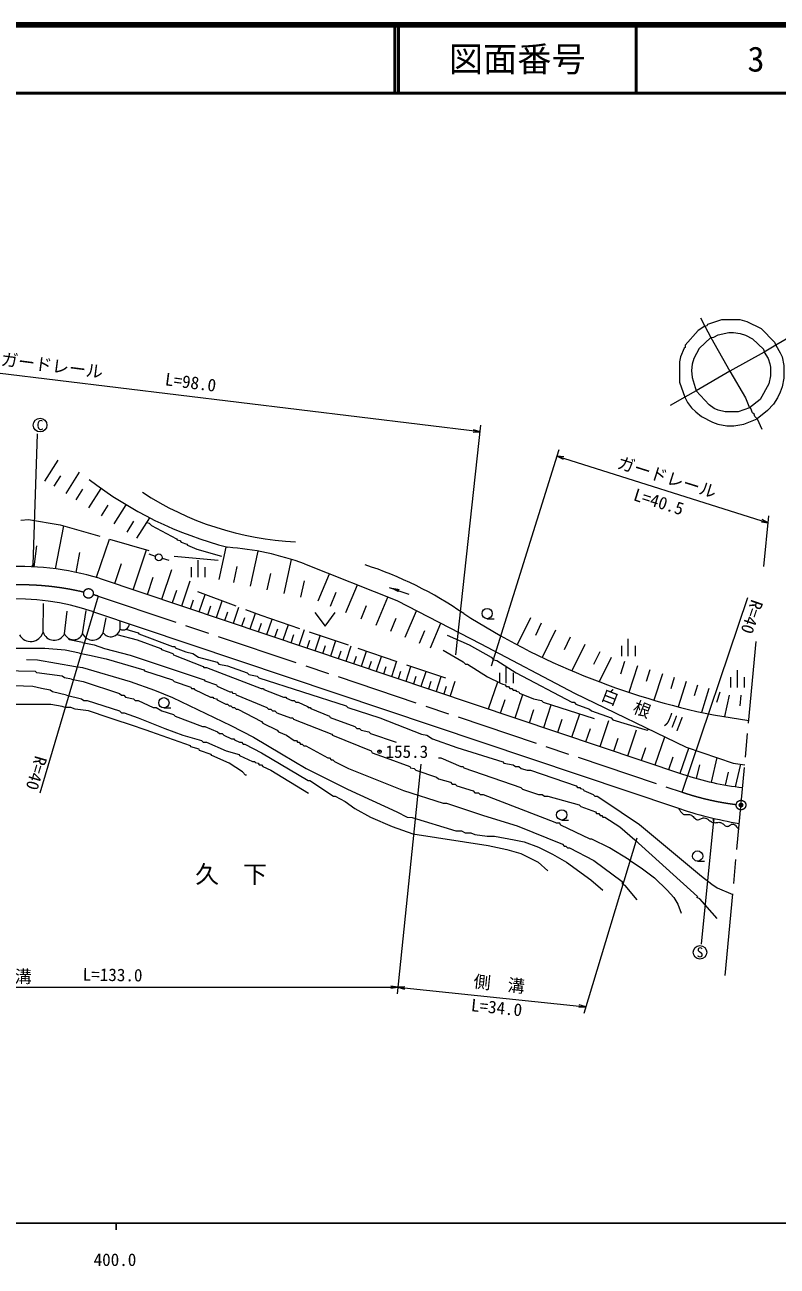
# Model space of a CAD drawing. Units: millimetres, scale not verified. Extents: x 40000 to 680000, y 20000 to 380000.
# Drawn here: x 454674 to 564592, y 198715 to 380000 of the extents above; entities that cross this region are included whole.
import ezdxf
from ezdxf.enums import TextEntityAlignment as Align

# ---------------------------------------------------------------- set-up
doc = ezdxf.new("R2010")
doc.units = ezdxf.units.MM
doc.header["$LTSCALE"] = 1000
doc.header["$PDMODE"] = 32
doc.header["$PDSIZE"] = 500
doc.linetypes.add('CHAIN', pattern=[18.5, 12, -1.5, 3.5, -1.5])
doc.linetypes.add('DASHED', pattern=[7.5, 6, -1.5])
for name, color, linetype, lineweight in [('M-BGD', 7, 'Continuous', 13), ('M-BMK', 2, 'CHAIN', 13), ('M-STR-HTXT', 7, 'Continuous', 13), ('M-TTL', 2, 'Continuous', 140), ('M-TTL-BAND', 7, 'Continuous', 25), ('M-TTL-LINE', 7, 'Continuous', 50)]:
    doc.layers.add(name, color=color, linetype=linetype, lineweight=lineweight)
for name, color, linetype in [('M-BMK-HTXT', 7, 'Continuous'), ('M-OTRS', 6, 'Continuous'), ('M-TTL-TXT', 7, 'Continuous')]:
    doc.layers.add(name, color=color, linetype=linetype)
doc.styles.add('ＭＳ ゴシック', font='')
doc.styles.get('ＭＳ ゴシック').set_extended_font_data('MS Gothic')

# ---------------------------------------------------------------- blocks, each defined once
blk = doc.blocks.new('荒地')
at = {"color": 7, "linetype": 'Continuous', "lineweight": 13}
for p, q in [((0, 0), (0, 2.5)), ((-1, 1.5), (-1, 0)), ((1, 1.5), (1, 0))]:
    blk.add_line(p, q, dxfattribs=at)
blk = doc.blocks.new('広葉樹林')
at = {"color": 7, "linetype": 'Continuous', "lineweight": 13}
blk.add_line((0, 0), (1, 0), dxfattribs=at)
blk.add_circle((0, 0.75), 0.75, dxfattribs=at)
blk = doc.blocks.new('畑')
at = {"color": 7, "linetype": 'Continuous', "lineweight": 13}
for p, q in [((-1.5, 2), (0, 0)), ((0, 0), (1.5, 2))]:
    blk.add_line(p, q, dxfattribs=at)
blk = doc.blocks.new('カーブミラー')
at = {"color": 7, "linetype": 'Continuous', "lineweight": 13}
blk.add_circle((0, 0), 1, dxfattribs=at)
at = {"color": 7, "style": 'ＭＳ ゴシック'}
blk.add_text('C', height=1.47, dxfattribs=at).set_placement((0, 0), align=Align.MIDDLE_CENTER)
blk = doc.blocks.new('filled_arrow')
at = {"color": 0, "linetype": 'Continuous', "lineweight": -2}
blk.add_solid([(7.5, 1.25), (0, 0), (7.5, -1.25)], dxfattribs=at)
blk = doc.blocks.new('open_arrow')
at = {"color": 0, "linetype": 'Continuous', "lineweight": -2}
blk.add_lwpolyline([(7.5, 1.25), (0, 0), (7.5, -1.25)], dxfattribs=at)

msp = doc.modelspace()

# ---------------------------------------------------------------- linework, layer by layer
at = {"layer": 'M-BGD'}
for p, q in [((553365, 337199), (554043, 336014)), ((554043, 336014), (554889, 334321)), ((554889, 334321), (557683, 329410)), ((568097, 335337), (564372, 333220)), ((562679, 332204), (557683, 329410)), ((564372, 333220), (562679, 332204)), ((557683, 329410), (552773, 326531)), ((552773, 326531), (551079, 325600)), ((551079, 325600), (548963, 324415)), ((561663, 322467), (562340, 320943)), ((457612, 313362), (459553, 316438)), ((458964, 312612), (459935, 314149)), ((460691, 311560), (462641, 314651)), ((462171, 310633), (463151, 312185)), ((464020, 309466), (465813, 312307)), ((465882, 308291), (466871, 309858)), ((467746, 307115), (469504, 309901)), ((459139, 300547), (460367, 306848)), ((469623, 305930), (470622, 307513)), ((471053, 305028), (472934, 308009)), ((465162, 299315), (467040, 304903)), ((456033, 300843), (456412, 303930)), ((462170, 300030), (462735, 302932)), ((470513, 297511), (472473, 303342)), ((483068, 299014), (484093, 303711)), ((487644, 298014), (488761, 303130)), ((467836, 298410), (468817, 301329)), ((473768, 302376), (472817, 302684)), ((474728, 302095), (475695, 301842)), ((476488, 302401), (482923, 301809)), ((492543, 296945), (493631, 301930)), ((495514, 301292), (509002, 295914)), ((465521, 299187), (550911, 270529)), ((472609, 296808), (473443, 299344)), ((474709, 296137), (476132, 300465)), ((485203, 298548), (485720, 300916)), ((490093, 297480), (490612, 299857)), ((497526, 295857), (499176, 299832)), ((476267, 295624), (476863, 297434)), ((477616, 295128), (478821, 298795)), ((495000, 296408), (495521, 298794)), ((501592, 294168), (503266, 298201)), ((507919, 297849), (510757, 296878)), ((457331, 291296), (457406, 295501)), ((478863, 294709), (479307, 296025)), ((480142, 294280), (481001, 296825)), ((482667, 293432), (483496, 295891)), ((499324, 295110), (500166, 297139)), ((505995, 292340), (507696, 296435)), ((509002, 295914), (521316, 289607)), ((460484, 291071), (460860, 294375)), ((463112, 291071), (463638, 294450)), ((464569, 294316), (549886, 265683)), ((481405, 293856), (481842, 295149)), ((483912, 293015), (484341, 294286)), ((485156, 292597), (485956, 294971)), ((487609, 291774), (488382, 294064)), ((503797, 293252), (504610, 295211)), ((510264, 290567), (511873, 294443)), ((466116, 291221), (466566, 293399)), ((468594, 291747), (468594, 292948)), ((486383, 292185), (486805, 293435)), ((488820, 291367), (489235, 292596)), ((490029, 290962), (490791, 293220)), ((492414, 290161), (493173, 292411)), ((508133, 291452), (508918, 293342)), ((513951, 289036), (515438, 292618)), ((528545, 293392), (526623, 289459)), ((530132, 292616), (529261, 290834)), ((491222, 290561), (491630, 291769)), ((493591, 289766), (493991, 290954)), ((494766, 289372), (495553, 291706)), ((495926, 288983), (496320, 290150)), ((497084, 288594), (497859, 290891)), ((499370, 287827), (500133, 290088)), ((512336, 289707), (513093, 291530)), ((516366, 290887), (519583, 289447)), ((532221, 291595), (530280, 287622)), ((534353, 290553), (533459, 288725)), ((498228, 288210), (498615, 289357)), ((500498, 287448), (500878, 288576)), ((501624, 287070), (502375, 289296)), ((503846, 286325), (504585, 288515)), ((515773, 288685), (518737, 286992)), ((521316, 289607), (534982, 282399)), ((536488, 289509), (534609, 285665)), ((538666, 288445), (537750, 286569)), ((502736, 286697), (503110, 287805)), ((504942, 285957), (505310, 287046)), ((506037, 285589), (506764, 287745)), ((508287, 284837), (508982, 286974)), ((540336, 287629), (538593, 284061)), ((542285, 287005), (541704, 285189)), ((507118, 285227), (507479, 286297)), ((509246, 284525), (509593, 285593)), ((510368, 284160), (511061, 286290)), ((511484, 283797), (511829, 284859)), ((512600, 283434), (513288, 285551)), ((514818, 282712), (515502, 284816)), ((522293, 284791), (524155, 283859)), ((544184, 286397), (542942, 282515)), ((546007, 285814), (545453, 284080)), ((547822, 285233), (546588, 281377)), ((549564, 284676), (549035, 283021)), ((513709, 283073), (514052, 284128)), ((515921, 282354), (516262, 283402)), ((516862, 282048), (517544, 284145)), ((522428, 280088), (523757, 284059)), ((524155, 283859), (524494, 283690)), ((551299, 284121), (550111, 280409)), ((552964, 283588), (552458, 282008)), ((554621, 283057), (553513, 279595)), ((524193, 279496), (524847, 281449)), ((526301, 278789), (527447, 282213)), ((534982, 282399), (551275, 274515)), ((556213, 282548), (555730, 281041)), ((557600, 282104), (556886, 278971)), ((559259, 282116), (559124, 280562)), ((528390, 278088), (529038, 280023)), ((530477, 277387), (531584, 280695)), ((534609, 275987), (535742, 279372)), ((555283, 279217), (560456, 278422)), ((532546, 276693), (533188, 278611)), ((538709, 274624), (539980, 278419)), ((536658, 275301), (537298, 277213)), ((540739, 273943), (541370, 275828)), ((542766, 273263), (544024, 277021)), ((546783, 271911), (548160, 276022)), ((544776, 272588), (545402, 274456)), ((550435, 270693), (551670, 274382)), ((551275, 274515), (558183, 272187)), ((548775, 271246), (549395, 273097)), ((552814, 269938), (553275, 271953)), ((554975, 269384), (555800, 272990)), ((558183, 272187), (559851, 271909)), ((558513, 268736), (559261, 272007)), ((557035, 268968), (557463, 270842)), ((544475, 263201), (553535, 255665)), ((543798, 260999), (552942, 252702)), ((541935, 254903), (541935, 254565)), ((552942, 252702), (552857, 252533))]:
    msp.add_line(p, q, dxfattribs=at)
at = {"layer": 'M-BGD', "linetype": 'DASHED'}
for p, q in [((446633, 307149), (455193, 307750)), ((455193, 307750), (459849, 306999)), ((459849, 306999), (472989, 303169)), ((479897, 297238), (489132, 293784)), ((489132, 293784), (516989, 284323))]:
    msp.add_line(p, q, dxfattribs=at)
at = {"layer": 'M-BGD', "linetype": 'CHAIN'}
msp.add_line((556996, 241164), (561619, 290950), dxfattribs=at)
at = {"layer": 'M-BGD'}
for points in [[(554043, 336014), (553027, 335337), (551164, 333220), (551164, 332881), (550995, 332797), (550487, 331527), (550317, 330765), (550317, 327801), (551079, 325600)], [(554043, 336014), (554381, 336099), (554466, 336268), (556498, 336945), (559123, 336945), (560139, 336691), (562255, 335675), (564203, 333643), (564372, 333220)], [(554889, 334321), (553196, 332712), (552434, 331273), (552180, 330426), (552095, 329495), (552180, 328479), (552773, 326531)], [(554889, 334321), (555313, 334405), (555990, 334744), (557514, 335083), (558191, 335083), (559207, 334913), (559969, 334659), (560985, 334151), (562594, 332627), (562679, 332204)], [(562679, 332204), (563271, 331273), (563525, 330511), (563610, 330003), (563610, 328733), (563356, 327547), (562086, 325261), (560562, 324076)], [(564372, 333220), (565049, 332119), (565303, 331527), (565557, 330257), (565557, 328394), (565303, 327124), (565049, 326362), (564626, 325515), (564033, 324584), (563187, 323653), (561663, 322467)], [(557683, 329410), (559969, 325515), (560562, 324076)], [(560562, 324076), (558869, 323483), (557006, 323483), (555990, 323737), (555397, 323991), (554635, 324499), (552773, 326531)], [(551079, 325600), (551503, 324838), (552095, 324076), (552688, 323483), (553535, 322806), (555143, 321959), (555905, 321705), (557260, 321451), (558276, 321451), (559715, 321705), (561663, 322467)], [(561663, 322467), (561324, 322806), (561239, 323145), (560985, 323314), (560731, 323991), (560562, 324076)], [(472509, 307312), (472847, 307227), (473186, 306889)], [(473186, 306889), (476827, 304941), (476911, 304772), (477335, 304687), (477504, 304433), (478351, 304179), (478435, 304010), (479790, 303417), (483431, 302401)], [(463111, 289786), (461163, 290209), (461079, 290379)], [(468140, 290960), (471069, 290209), (474541, 288939), (474625, 288770), (476319, 288177), (476403, 288008), (480721, 286315), (480806, 286145), (481229, 286145), (489188, 283097), (489527, 283097), (489611, 282928), (492490, 281827), (492829, 281827), (492913, 281658), (493675, 281319), (494014, 281319), (494268, 281065), (494607, 281065), (495961, 280473), (496046, 280303), (496385, 280303), (496469, 280134), (499179, 279033), (499263, 278864), (502904, 277509), (503158, 277255), (503581, 277255), (503835, 277001), (504936, 276747), (505190, 276493), (508915, 275223)], [(469453, 291735), (471239, 291225), (471323, 291056), (476234, 289193), (476573, 289193), (476657, 289024), (478181, 288431), (479197, 288177), (480044, 287669), (482753, 286907), (483007, 286653), (484277, 286399), (487156, 285383), (487410, 285129), (488595, 284875), (488849, 284621), (501634, 280557), (501888, 280303), (506545, 278779), (512641, 276409)], [(462687, 288262), (460571, 288685), (457607, 288939), (448040, 288939), (447109, 288685), (445161, 288601), (441182, 287839)], [(462687, 288262), (464127, 287923), (466582, 287415), (472085, 285807), (472170, 285637), (476234, 284367), (476488, 284113), (478943, 283267), (479028, 283097), (479367, 283097), (479451, 282928), (481822, 281827), (482161, 281827), (482245, 281658), (482669, 281573), (482753, 281404), (484023, 280811), (484277, 280811), (484531, 280557), (484785, 280557), (485039, 280303), (485293, 280303), (485547, 280049), (485801, 280049), (489273, 278271), (489442, 278017), (491559, 277001), (491728, 276747), (492913, 276239), (494014, 275477), (494353, 275477), (494522, 275223), (494776, 275223), (494945, 274969), (495199, 274969), (495453, 274715), (495707, 274715), (498925, 272937), (499179, 272937), (499433, 272683), (499687, 272683), (499941, 272429), (501973, 271413), (510016, 268196)], [(463111, 289786), (464804, 289447), (466328, 288939), (470053, 287923), (480891, 284367), (480975, 284198), (482669, 283605), (482753, 283436), (484616, 282589), (484955, 282589), (485039, 282420), (485463, 282335), (485547, 282166), (490035, 280303), (490289, 280049), (490627, 280049), (490881, 279795), (491220, 279795), (491474, 279541), (493506, 278779), (493845, 278779), (493929, 278610), (499517, 276409), (499602, 276239), (505275, 273953), (505444, 273699), (507476, 272937)], [(519583, 289447), (522801, 287669), (523139, 287246)], [(454898, 287331), (456507, 287246), (462095, 286315)], [(518737, 286992), (519075, 286653), (519329, 286653), (522293, 284791)], [(523139, 287246), (523647, 287161), (526441, 285383), (534569, 281065), (534908, 281065), (535162, 280811), (537194, 280049), (537448, 279795), (540327, 278779), (540581, 278525), (545237, 277086)], [(461502, 284452), (460486, 284621), (460147, 284875), (456422, 285383), (456253, 285553), (451257, 285637), (449395, 285383), (443129, 283859)], [(462095, 286315), (463111, 286145), (470053, 284113), (473609, 282843), (476234, 281743), (484785, 277679), (488087, 275985), (492151, 273530), (495792, 271413), (501803, 268365), (509000, 265063)], [(460740, 282081), (458708, 282589), (458369, 282843), (457099, 283097), (455829, 283351), (451765, 283521), (448887, 283097), (447617, 282843), (444230, 281658)], [(461502, 284452), (463195, 284113), (468529, 282335), (468783, 282081), (469122, 282081), (469376, 281827), (470561, 281573), (470815, 281319), (471239, 281319), (473440, 280303), (473863, 280303), (474710, 279795), (476403, 279287), (476657, 279033), (480637, 277509), (480975, 277509), (482838, 276747), (483092, 276493), (483515, 276493), (483769, 276239), (484870, 275731), (485209, 275731), (485293, 275562), (486055, 275223), (486309, 275223), (486563, 274969), (486817, 274969), (489273, 273699), (496046, 269635), (496300, 269635), (499771, 267349), (500025, 267349), (501465, 266587), (502904, 265571), (505190, 264301), (508323, 262947)], [(524494, 283690), (524833, 283605), (525002, 283351), (525341, 283351), (525510, 283097), (525849, 283097), (526018, 282843), (526357, 282843), (526441, 282674), (526865, 282589), (526949, 282420), (528981, 281573), (530167, 281319), (530421, 281065), (537871, 278695)], [(460740, 282081), (462941, 281573), (463280, 281319), (463788, 281319), (468529, 279795), (468783, 279541), (469207, 279541), (471239, 278779), (475133, 277255), (477758, 276239), (480467, 275477), (480721, 275223), (481229, 275223), (484108, 273953), (485971, 273445), (486055, 273276), (487918, 272429), (488257, 272429), (488341, 272260), (488765, 272175), (488934, 271921), (489273, 271921), (489442, 271667), (490627, 271159), (496131, 267773)], [(460147, 280473), (458454, 280727), (451173, 280727), (450919, 280557), (449564, 280557), (445246, 279880)], [(487071, 270397), (486902, 270397), (486479, 270905), (484531, 272175), (481991, 273276), (481907, 273445), (480213, 274038), (480129, 274207), (478943, 274546), (478859, 274715), (473101, 276747), (472424, 277001), (470138, 277763), (467852, 278525), (467005, 278779), (463957, 279795), (462010, 280049), (461417, 280303), (460571, 280303), (460147, 280473)], [(512641, 276409), (513403, 276239), (514249, 275731), (517805, 274461), (524494, 272345), (524663, 272175), (526018, 271921), (526357, 271667), (526865, 271667), (527203, 271413), (528050, 271159), (528558, 271159), (535247, 268873), (535416, 268619), (535755, 268619), (535839, 268450), (536263, 268365), (536347, 268196), (537702, 267603), (537956, 267349), (538295, 267349), (539141, 266841), (544475, 263201)], [(545237, 277086), (545661, 277001), (545745, 277086)], [(507476, 272937), (510947, 271667), (511032, 271498)], [(515096, 272937), (515435, 272937), (518398, 271667), (518737, 271667), (518821, 271498), (527119, 268619), (527373, 268365), (529743, 267603), (530251, 267603), (530590, 267349), (531098, 267349), (535670, 266079), (535924, 265825), (538041, 265063), (538210, 264809), (538549, 264809), (538718, 264555), (538972, 264555), (539141, 264301), (539395, 264301), (541597, 262862), (543798, 260999)], [(511032, 271498), (511540, 271413), (511794, 271159), (514842, 270143), (515096, 269889), (516874, 269381), (517128, 269127), (517551, 269127), (517805, 268873), (520176, 268111), (520430, 267857), (520938, 267857), (521192, 267603), (521615, 267603), (532114, 263539)], [(510016, 268196), (515773, 266333), (516281, 266333), (521700, 264555), (526611, 263031), (533215, 260322), (533469, 260068), (533723, 260068), (533977, 259814), (534231, 259814), (537787, 257951), (541935, 254903)], [(509000, 265063), (510524, 264301), (511286, 264217), (517636, 262269), (518483, 262269), (518991, 262015), (519837, 262015), (520430, 261761), (522208, 261507), (523309, 261507), (526187, 260999), (527627, 260661), (529743, 259899), (531775, 258883), (533807, 257697), (537363, 255157), (539141, 253633)], [(550203, 265533), (550279, 265430), (550351, 265321), (550420, 265210), (550490, 265100), (550565, 264995), (550646, 264898), (550737, 264813), (550841, 264744), (550966, 264695), (551099, 264671), (551237, 264666), (551378, 264671), (551520, 264678), (551661, 264679), (551798, 264666), (551930, 264632), (552068, 264562), (552194, 264469), (552313, 264361), (552429, 264248), (552546, 264137), (552668, 264040), (552799, 263964), (552944, 263918), (553067, 263914), (553189, 263939), (553310, 263984), (553430, 264040), (553551, 264097), (553672, 264146), (553795, 264177), (553920, 264181), (554102, 264142), (554273, 264070), (554438, 263976), (554600, 263868), (554760, 263757), (554924, 263653), (555093, 263565), (555271, 263505), (555400, 263486), (555532, 263484), (555665, 263494), (555798, 263510), (555931, 263525), (556064, 263533), (556194, 263529), (556322, 263505), (556449, 263454), (556566, 263381), (556678, 263293), (556787, 263200), (556897, 263109), (557011, 263030), (557131, 262972), (557261, 262942), (557379, 262951), (557492, 262991), (557603, 263052), (557713, 263122), (557823, 263192), (557933, 263248), (558046, 263281), (558162, 263280), (558279, 263242), (558384, 263180), (558479, 263098), (558568, 263003), (558653, 262900), (558737, 262796), (558822, 262695), (558913, 262604)], [(508323, 262947), (511371, 261846), (522377, 260153), (525087, 259560), (527119, 258967), (529659, 257697), (531098, 256427)], [(532114, 263539), (532283, 263455), (532791, 263455)], [(542951, 258036), (540073, 259814), (537533, 261084), (537279, 261084), (532961, 263116), (532791, 263455)], [(542951, 258036), (544899, 256766), (546677, 255411), (548539, 253633), (549471, 252533), (550063, 251601), (550571, 250247)], [(553535, 255665), (555059, 254480), (555821, 253972), (558096, 253009)], [(544137, 252194), (542359, 254311), (541935, 254565)], [(555821, 249485), (553281, 252363), (552857, 252533)]]:
    msp.add_lwpolyline(points, dxfattribs=at)
for centre, radius in [((455876, 301029), 100), ((474244, 302221), 500), ((555290, 263899), 100), ((553314, 244548), 1000)]:
    msp.add_circle(centre, radius, dxfattribs=at)
for centre, radius, start, end in [((498577, 358533), 56659, 232.45972, 255.43329), ((496227, 349029), 44553, 236.84684, 267.44072), ((481332, 262501), 41302, 69.91641, 85.84156), ((487277, 248452), 55394, 55.32628, 72.02208), ((453604, 258913), 42000, 73.51584, 113.4391), ((453316, 261205), 34970, 71.2296, 114.80787), ((576982, 385157), 108140, 237.44506, 258.42461), ((469035, 292592), 953, 242.42544, 354.39366), ((455526, 291828), 1882, 208.82331, 343.58358), ((458955, 291841), 1713, 198.53425, 333.29452), ((461798, 291619), 1424, 202.61986, 337.38014), ((464583, 291772), 1629, 205.48227, 340.24254), ((467245, 292000), 1372, 214.596, 349.35627), ((564257, 310098), 41759, 251.36184, 263.51981), ((567021, 314660), 51888, 250.71686, 261.17321)]:
    msp.add_arc(centre, radius, start, end, dxfattribs=at)
msp.add_point((506493, 273858), dxfattribs=at)
at = {"layer": 'M-BMK'}
msp.add_line((465370, 296579), (550724, 267934), dxfattribs=at)
for centre in [(463973, 296964), (559307, 266057)]:
    msp.add_circle(centre, 700, dxfattribs=at)
for centre, start, end in [((454054, 258213), 76.64496, 113.95502), ((454054, 258213), 73.56692, 74.63958), ((563508, 305836), 251.36142, 262.96969)]:
    msp.add_arc(centre, 40000, start, end, dxfattribs=at)
at = {"layer": 'M-OTRS'}
msp.add_point((559307, 266057), dxfattribs=at)
at = {"layer": 'M-STR-HTXT'}
for p, q in [((521181, 320546), (443022, 330071)), ((517627, 287991), (521290, 321540)), ((455879, 301129), (456528, 320273)), ((522831, 286400), (532730, 317985)), ((532431, 317030), (563282, 307290)), ((562631, 300899), (563385, 308306)), ((465370, 296579), (456883, 267805)), ((550724, 267934), (560312, 296361)), ((512532, 272049), (509059, 238463)), ((555280, 263800), (553464, 245750)), ((544109, 261230), (536326, 235613)), ((402826, 239471), (509162, 239458)), ((509162, 239458), (536622, 236588))]:
    msp.add_line(p, q, dxfattribs=at)
at = {"layer": 'M-TTL'}
msp.add_line((680000, 380000), (40000, 380000), dxfattribs=at)
at = {"layer": 'M-TTL-BAND'}
for p, q in [((40000, 205000), (579000, 205000)), ((468000, 205000), (468000, 204000))]:
    msp.add_line(p, q, dxfattribs=at)
at = {"layer": 'M-TTL-LINE'}
for p, q in [((508747, 380000), (508747, 370000)), ((509247, 380000), (509247, 370000)), ((543997, 380000), (543997, 370000)), ((40000, 370000), (680000, 370000))]:
    msp.add_line(p, q, dxfattribs=at)

# ---------------------------------------------------------------- block references
at = {"layer": 'M-BGD', "xscale": 1000, "yscale": 1000}
for name, p in [('カーブミラー', (456904, 321549)), ('荒地', (479988, 299321)), ('畑', (498534, 292179)), ('広葉樹林', (522224, 293267)), ('荒地', (542835, 287824)), ('荒地', (525002, 283844)), ('荒地', (558791, 283243)), ('広葉樹林', (474995, 280240)), ('広葉樹林', (533111, 263871)), ('広葉樹林', (552972, 257864))]:
    msp.add_blockref(name, p, dxfattribs=at)
at = {"layer": 'M-BGD', "xscale": 200, "yscale": 200, "rotation": 341.1}
msp.add_blockref('filled_arrow', (507919, 297849), dxfattribs=at)
at = {"layer": 'M-STR-HTXT', "xscale": 133, "yscale": 133}
for p, rotation in [((521181, 320546), 173.1), ((532431, 317030), 342.5), ((563282, 307290), 162.5), ((509162, 239458), 180), ((509162, 239458), 354), ((536622, 236588), 174)]:
    msp.add_blockref('open_arrow', p, dxfattribs=dict(at, rotation=rotation))
at = {"layer": 'M-STR-HTXT'}
for p, rotation in [((455879, 301129), 88.1), ((555280, 263800), 264.3)]:
    msp.add_blockref('open_arrow', p, dxfattribs=dict(at, rotation=rotation))

# ---------------------------------------------------------------- texts
at = {"layer": 'M-BGD', "style": 'ＭＳ ゴシック'}
msp.add_text('白\u3000根\u3000川', height=1833, rotation=338.806, dxfattribs=at).set_placement((544333, 278682), align=Align.BOTTOM_CENTER)
msp.add_text('155.3', height=1833, dxfattribs=at).set_placement((507371, 273858), align=Align.MIDDLE_LEFT)
msp.add_text('S', height=1466, dxfattribs=at).set_placement((553314, 244548), align=Align.MIDDLE_CENTER)
at = {"layer": 'M-BMK-HTXT', "style": 'ＭＳ ゴシック'}
msp.add_text('久\u3000下', height=2566, dxfattribs=at).set_placement((484812, 253904), align=Align.BOTTOM_CENTER)
at = {"layer": 'M-STR-HTXT', "style": 'ＭＳ ゴシック'}
for s, rotation, p in [('ガードレール', 352.599, (458462, 328795)), ('L=98.0', 352.599, (478715, 326344)), ('ガードレール', 342.599, (548061, 312535)), ('L=40.5', 342.599, (546863, 308948)), ('L型側溝', 359.097, (451289, 239602)), ('L=133.0', 359.097, (467477, 239802)), ('側\u3000溝', 354.097, (523832, 238487)), ('L=34.0', 354.097, (523456, 235033))]:
    msp.add_text(s, height=1833, rotation=rotation, dxfattribs=at).set_placement(p, align=Align.BOTTOM_CENTER)
msp.add_text('R=40', height=1833, rotation=251.361, dxfattribs=at).set_placement((560312, 296361), align=Align.BOTTOM_LEFT)
msp.add_text('R=40', height=1833, rotation=253.567, dxfattribs=at).set_placement((454262, 268739), align=Align.BOTTOM_RIGHT)
at = {"layer": 'M-TTL-BAND', "style": 'ＭＳ ゴシック'}
msp.add_text('400.0', height=1833, dxfattribs=at).set_placement((467844, 198195), align=Align.BOTTOM_CENTER)
at = {"layer": 'M-TTL-TXT', "style": 'ＭＳ ゴシック'}
for s, p in [('図面番号', (526622, 375000)), ('3', (561497, 375000))]:
    msp.add_text(s, height=3666, dxfattribs=at).set_placement(p, align=Align.MIDDLE_CENTER)

doc.saveas('drawing.dxf')
